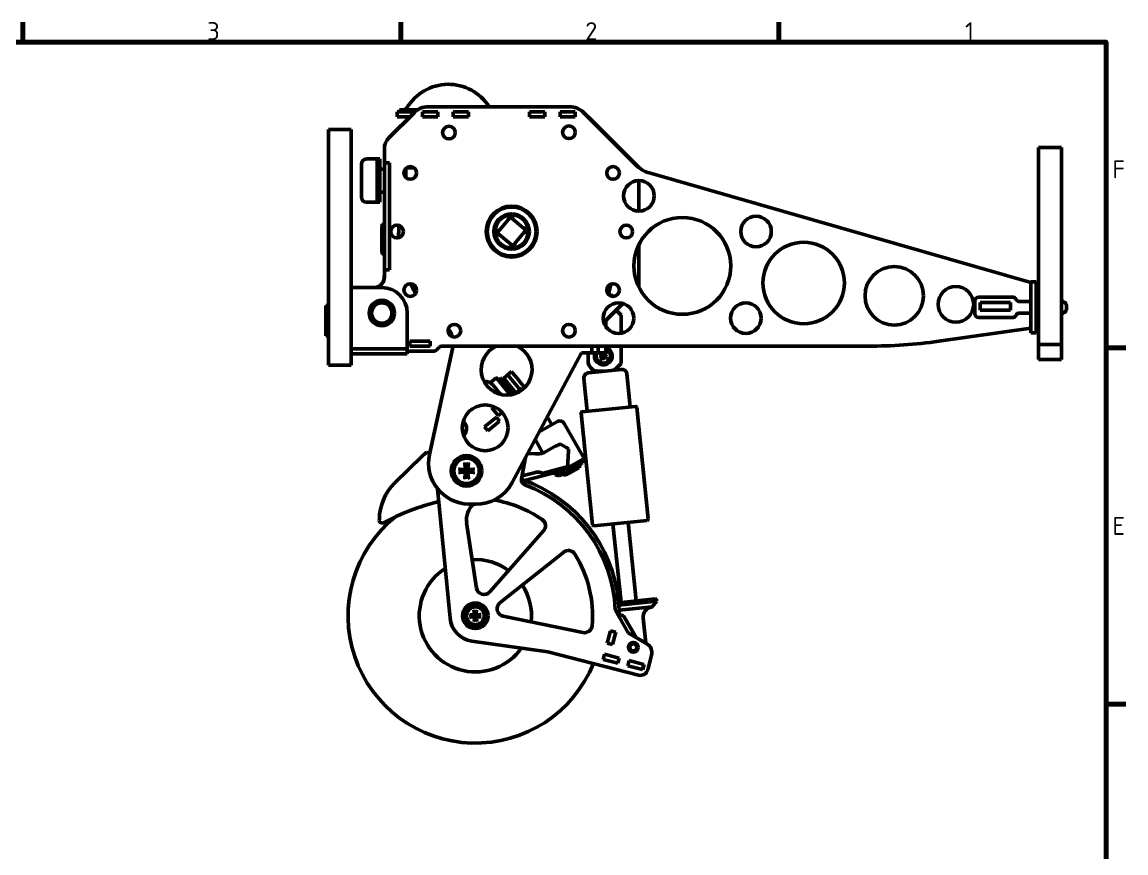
# Model space of a CAD drawing. Header units: millimetres. Extents: x 0 to 1188, y 0 to 840.
# Drawn here: x 742.2 to 1175.8, y 501.7 to 827.8 of the extents above; entities that cross this region are included whole.
import ezdxf

# ---------------------------------------------------------------- set-up
doc = ezdxf.new("R2010")
doc.units = ezdxf.units.MM
doc.header["$LTSCALE"] = 2
doc.layers.add('Rahmen (ISO)', color=7, linetype='Continuous', lineweight=70)
doc.layers.add('Sichtbar (ISO)', color=7, linetype='Continuous', lineweight=50)
doc.styles.add('Notiztext (DIN)', font='isocpeur.ttf')

# ---------------------------------------------------------------- blocks, each defined once
blk = doc.blocks.new('Ränder Vorgaberahmen')
at = {"layer": 'Rahmen (ISO)'}
for p, q in [((371.25, 410), (371.25, 413.9)), ((445.5, 410), (445.5, 413.9)), ((519.75, 410), (519.75, 413.9)), ((584, 350), (587.9, 350)), ((584, 280), (587.9, 280))]:
    blk.add_line(p, q, dxfattribs=at)
at = {"layer": 'Rahmen (ISO)', "flags": 128}
blk.add_lwpolyline([(10, 10), (10, 410), (584, 410), (584, 10), (10, 10)], dxfattribs=at)
at = {"layer": 'Rahmen (ISO)', "char_height": 3.5, "attachment_point": 7, "style": 'Notiztext (DIN)'}
for s, insert in [('3', (407.45, 410.4)), ('2', (481.7, 410.4)), ('1', (556.3, 410.4)), ('F', (585.23, 383.25)), ('E', (585.23, 313.25))]:
    blk.add_mtext(s, dxfattribs=dict(at, insert=insert))

msp = doc.modelspace()

# ---------------------------------------------------------------- linework, layer by layer
at = {"layer": 'Sichtbar (ISO)'}
for p, q in [((957.19, 794.6), (901.82, 794.6)), ((886.26, 782.36), (896.16, 792.26)), ((889.51, 792.6), (895.51, 792.6)), ((889.51, 792.6), (889.51, 790.6)), ((894.51, 790.6), (889.51, 790.6)), ((890.52, 793.4), (895.52, 793.4)), ((890.52, 792.6), (890.52, 793.4)), ((895.51, 792.6), (896.53, 792.6)), ((895.52, 792.6), (895.52, 793.4)), ((895.52, 793.4), (897.61, 793.4)), ((899.51, 792.6), (905.51, 792.6)), ((899.51, 792.6), (899.51, 790.6)), ((899.51, 790.6), (905.51, 790.6)), ((905.51, 792.6), (905.51, 790.6)), ((911.51, 792.6), (917.51, 792.6)), ((911.51, 792.6), (911.51, 790.6)), ((911.51, 790.6), (917.51, 790.6)), ((917.51, 792.6), (917.51, 790.6)), ((947.51, 792.6), (941.51, 792.6)), ((941.51, 792.6), (941.51, 790.6)), ((941.51, 790.6), (947.51, 790.6)), ((947.51, 792.6), (947.51, 790.6)), ((959.51, 792.6), (953.51, 792.6)), ((953.51, 792.6), (953.51, 790.6)), ((953.51, 790.6), (959.51, 790.6)), ((959.51, 792.6), (959.51, 790.6)), ((983.86, 771.25), (962.85, 792.26)), ((964.51, 790.6), (964.55, 790.6)), ((964.55, 790.6), (984.41, 770.74)), ((871.51, 785.6), (862.51, 785.6)), ((862.51, 709.66), (862.51, 785.6)), ((871.51, 709.66), (871.51, 785.6)), ((884.57, 779), (884.51, 779)), ((884.51, 778.12), (884.51, 779)), ((884.51, 772.6), (884.51, 778.12)), ((1141.51, 778.65), (1150.51, 778.65)), ((1141.51, 701.21), (1141.51, 778.65)), ((1150.51, 778.65), (1150.51, 701.21)), ((875.51, 759.1), (875.51, 772.1)), ((882.71, 774.1), (877.51, 774.1)), ((881.71, 757.6), (881.71, 773.6)), ((882.71, 773.6), (881.71, 773.6)), ((882.71, 773.6), (882.71, 774.1)), ((882.71, 757.6), (882.71, 773.6)), ((884.51, 772.6), (886.51, 772.6)), ((884.51, 770.6), (884.51, 772.6)), ((886.51, 772.6), (884.51, 772.6)), ((886.51, 772.6), (886.51, 770.6)), ((882.71, 770.1), (884.51, 770.1)), ((884.51, 770.6), (884.51, 732.6)), ((886.51, 732.6), (886.51, 770.6)), ((892.17, 768.6), (892.41, 768.6)), ((892.41, 767.54), (892.41, 769.67)), ((892.91, 770.38), (892.91, 766.83)), ((896.17, 770.6), (893.17, 770.6)), ((1138.51, 725.6), (988.17, 768.71)), ((984.51, 765.6), (984.51, 753.6)), ((882.71, 761.1), (884.51, 761.1)), ((882.71, 757.1), (877.51, 757.1)), ((882.71, 757.6), (881.71, 757.6)), ((882.71, 757.1), (882.71, 757.6)), ((928.87, 745.11), (934.01, 751.24)), ((934.01, 751.24), (940.14, 746.1)), ((883.51, 747.6), (883.51, 737.6)), ((940.14, 746.1), (935, 739.97)), ((935, 739.97), (928.87, 745.11)), ((984.51, 740.49), (984.51, 723.72)), ((884.51, 730.6), (884.51, 732.6)), ((884.51, 727.62), (884.51, 730.6)), ((886.51, 730.6), (884.51, 730.6)), ((884.51, 730.6), (886.51, 730.6)), ((886.51, 732.6), (886.51, 730.6)), ((972.53, 720.89), (973.47, 724.94)), ((1138.51, 722.85), (1138.51, 725.85)), ((1140.51, 725.85), (1138.51, 725.85)), ((1140.51, 725.85), (1140.51, 722.85)), ((883.51, 723.6), (871.51, 723.6)), ((880.97, 723.6), (881.54, 723.76)), ((972.63, 720.78), (973.56, 720.78)), ((973.56, 720.78), (974.23, 720.11)), ((1131.28, 719.85), (1118.01, 719.85)), ((1138.51, 708.85), (1138.51, 722.85)), ((1140.51, 708.85), (1140.51, 722.85)), ((861.51, 714.6), (861.51, 716.6)), ((862.51, 716.6), (861.51, 716.6)), ((978.19, 717.36), (970.75, 709.92)), ((1116.51, 718.35), (1116.51, 713.35)), ((1118.51, 714.7), (1118.51, 717.7)), ((1118.51, 717.7), (1130.51, 717.7)), ((1130.51, 717.7), (1130.51, 714.7)), ((1134.01, 718.1), (1138.51, 718.1)), ((1140.51, 718.1), (1141.51, 718.1)), ((1150.51, 718.38), (1151.19, 718.13)), ((1152.51, 716.25), (1152.51, 715.46)), ((861.51, 706.6), (861.51, 714.6)), ((893.51, 699.6), (893.51, 713.6)), ((975.58, 714.75), (977.55, 712.77)), ((977.54, 705.69), (977.55, 712.77)), ((1118.01, 711.85), (1131.28, 711.85)), ((1130.51, 714.7), (1118.51, 714.7)), ((1138.51, 713.6), (1134.01, 713.6)), ((1141.51, 713.6), (1140.51, 713.6)), ((1151.19, 713.58), (1150.51, 713.33)), ((862.51, 693.19), (862.51, 709.66)), ((871.51, 709.66), (871.51, 699.08)), ((971.54, 709.78), (970.79, 709.78)), ((970.79, 709.78), (971.54, 709.78)), ((971.54, 709.78), (971.54, 710.71)), ((971.54, 708.24), (971.54, 709.78)), ((1138.51, 707.63), (1102.36, 702.55)), ((1138.51, 705.85), (1138.51, 708.85)), ((1140.51, 708.85), (1140.51, 705.85)), ((861.51, 704.6), (861.51, 706.6)), ((861.51, 704.6), (862.51, 704.6)), ((894.51, 700.6), (894.51, 702.6)), ((894.51, 702.6), (902.51, 702.6)), ((902.51, 702.6), (894.51, 702.6)), ((894.51, 702.6), (894.51, 700.6)), ((902.51, 702.6), (902.51, 700.6)), ((902.51, 700.6), (902.51, 702.6)), ((1138.51, 705.85), (1140.51, 705.85)), ((893.51, 699.6), (871.51, 699.6)), ((871.51, 699.08), (871.51, 697.6)), ((893.51, 697.6), (893.51, 699.6)), ((893.51, 698.6), (903.68, 698.6)), ((902.51, 700.6), (894.51, 700.6)), ((902.51, 700.6), (894.51, 700.6)), ((911.31, 699.51), (902.26, 658.04)), ((905.92, 700.02), (905.09, 699.19)), ((1074.52, 700.6), (907.33, 700.6)), ((966.03, 698.03), (966.03, 700.6)), ((968.53, 700.6), (968.53, 698.03)), ((971.53, 698.02), (971.53, 700.6)), ((977.52, 693.77), (977.53, 700.6)), ((1150.51, 701.21), (1141.51, 701.21)), ((1141.51, 698.65), (1141.51, 701.21)), ((1141.51, 695.36), (1141.51, 698.65)), ((1150.51, 701.21), (1150.51, 698.65)), ((1150.51, 695.36), (1150.51, 698.65)), ((871.51, 697.6), (871.51, 693.19)), ((871.51, 697.6), (893.51, 697.6)), ((934.7, 647.04), (961.9, 698.04)), ((961.9, 698.04), (966.03, 698.03)), ((964.52, 694.79), (964.53, 698.03)), ((966.03, 698.03), (968.53, 698.03)), ((968.53, 698.03), (971.53, 698.02)), ((969.62, 696.88), (969.11, 697.26)), ((969.3, 695.93), (969.68, 696.43)), ((969.31, 697.37), (969.81, 697)), ((969.9, 696.38), (969.53, 695.88)), ((970.12, 697.41), (969.62, 697.78)), ((969.68, 696.43), (969.62, 696.88)), ((969.67, 698), (970.17, 697.63)), ((969.81, 696.99), (969.81, 697)), ((969.81, 696.99), (969.9, 696.38)), ((970.23, 697.43), (969.82, 696.88)), ((969.88, 696.49), (970.42, 696.08)), ((969.9, 696.38), (969.9, 696.38)), ((969.94, 695.57), (970.31, 696.07)), ((970.43, 695.88), (970.05, 695.37)), ((970.73, 697.5), (970.12, 697.41)), ((970.12, 697.41), (970.12, 697.41)), ((970.17, 697.63), (970.62, 697.69)), ((970.31, 696.07), (970.93, 696.16)), ((970.31, 696.07), (970.31, 696.07)), ((970.87, 695.94), (970.43, 695.88)), ((970.62, 697.69), (970.87, 698.02)), ((971.17, 697.08), (970.62, 697.48)), ((970.73, 697.5), (970.74, 697.5)), ((971.11, 697.99), (970.74, 697.5)), ((970.82, 696.14), (971.22, 696.68)), ((971.38, 695.56), (970.87, 695.94)), ((970.93, 696.16), (971.42, 695.79)), ((970.93, 696.16), (970.93, 696.16)), ((971.15, 697.19), (971.52, 697.68)), ((971.24, 696.57), (971.15, 697.19)), ((971.15, 697.19), (971.15, 697.19)), ((971.73, 696.2), (971.24, 696.57)), ((971.24, 696.57), (971.24, 696.57)), ((971.74, 697.64), (971.36, 697.13)), ((971.36, 697.13), (971.43, 696.69)), ((971.43, 696.69), (971.94, 696.31)), ((977.52, 693.77), (975.69, 691.95)), ((1141.51, 695.36), (1150.51, 695.36)), ((871.51, 693.19), (862.51, 693.19)), ((931.41, 688.05), (934.5, 690.59)), ((934.76, 690.28), (934.5, 690.59)), ((934.76, 690.28), (936.63, 688.01)), ((964.67, 690.15), (977.6, 691.48)), ((966.41, 690.33), (966.3, 691.46)), ((968.52, 690.79), (970.83, 690.78)), ((975.86, 691.3), (975.79, 692.05)), ((979.8, 689.7), (981.13, 676.77)), ((928.44, 688.19), (926.06, 686.23)), ((929.78, 682.17), (927.24, 685.26)), ((928.44, 688.19), (928.58, 688.18)), ((929.05, 687.46), (928.44, 688.19)), ((928.58, 688.18), (929.13, 687.52)), ((929.05, 687.46), (933.96, 681.49)), ((934.08, 681.51), (929.13, 687.52)), ((929.55, 687.16), (929.41, 687.18)), ((929.55, 687.16), (930.56, 687.99)), ((929.55, 687.16), (934.19, 681.53)), ((935.6, 681.87), (930.56, 687.99)), ((930.7, 687.98), (930.56, 687.99)), ((930.7, 687.98), (935.7, 681.9)), ((931.41, 688.05), (936.18, 682.26)), ((931.9, 686.51), (932.37, 686.89)), ((935.08, 686.74), (933.21, 689.01)), ((936.51, 685.01), (935.08, 686.74)), ((936.63, 688.01), (938.05, 686.28)), ((938.05, 686.28), (938.57, 685.66)), ((938.57, 685.66), (939.56, 684.45)), ((962.89, 687.96), (964.22, 675.02)), ((935.08, 682.65), (935.55, 683.03)), ((938.5, 684.17), (935.78, 681.93)), ((937.02, 684.38), (936.51, 685.01)), ((937.73, 683.53), (937.02, 684.38)), ((938.9, 683.68), (938.5, 684.17)), ((938.82, 683.78), (939.59, 684.42)), ((939.56, 684.45), (939.59, 684.42)), ((939.59, 684.42), (939.59, 684.42)), ((927.35, 676.93), (926.74, 676.42)), ((926.74, 676.42), (929.28, 673.34)), ((962.23, 674.82), (983.12, 676.97)), ((983.67, 676.52), (988.18, 632.76)), ((928.51, 672.7), (923.88, 668.89)), ((929.78, 671.16), (928.51, 672.7)), ((930.79, 674.58), (929.28, 673.34)), ((950.29, 669.76), (948.5, 672.92)), ((961.78, 674.27), (966.29, 630.5)), ((915.51, 671.17), (915.88, 670.72)), ((925.15, 667.34), (923.88, 668.89)), ((925.15, 667.34), (929.78, 671.16)), ((945.32, 666.96), (952.46, 670.99)), ((946.8, 667.79), (946.27, 668.74)), ((955.19, 670.24), (962.96, 656.48)), ((943.87, 663.84), (946.8, 658.65)), ((916.93, 663.16), (916.91, 663.15)), ((917.72, 662.2), (916.93, 663.16)), ((951.22, 661.1), (947.32, 658.9)), ((953.64, 662.14), (955.76, 660.88)), ((956.8, 660.27), (955.76, 660.88)), ((956.76, 656.5), (956.8, 660.27)), ((899.48, 657.51), (888.53, 646.76)), ((899.48, 657.51), (900.48, 658.5)), ((902.42, 658.77), (901.19, 658.79)), ((916.12, 654.78), (916.27, 652.56)), ((917.51, 654.78), (917.36, 652.56)), ((938.39, 648.46), (939.95, 656.9)), ((943.89, 658.39), (940.77, 658.42)), ((943.89, 658.39), (944.74, 658.38)), ((945.31, 658.38), (944.74, 658.38)), ((962.51, 654.84), (953.28, 649.63)), ((955.5, 652.26), (962.96, 656.48)), ((962.51, 654.84), (962.96, 656.48)), ((913.67, 652.34), (915.9, 652.19)), ((913.67, 650.95), (915.9, 651.1)), ((916.12, 648.5), (916.27, 650.72)), ((917.51, 648.5), (917.36, 650.72)), ((919.96, 652.34), (917.73, 652.19)), ((919.96, 650.95), (917.73, 651.1)), ((943.82, 651.05), (938.62, 649.71)), ((945.51, 651.1), (946.87, 650.79)), ((946.64, 649.71), (955.51, 652)), ((946.87, 650.79), (946.64, 649.71)), ((956.59, 653.3), (946.87, 650.79)), ((951.19, 650.88), (951.64, 650.08)), ((951.64, 650.08), (954.63, 651.77)), ((961, 652.84), (955.77, 649.89)), ((961, 652.84), (961.37, 654.2)), ((939.19, 647.98), (939.17, 647.89)), ((939.51, 647.87), (946.64, 649.71)), ((953.28, 649.63), (951.64, 650.08)), ((955.77, 649.89), (954.41, 650.27)), ((910.31, 593.79), (905.44, 644.57)), ((917.6, 638.63), (920.29, 638.58)), ((882.54, 632.67), (882.53, 632.18)), ((920.67, 605.65), (916.84, 631.3)), ((987.73, 632.21), (966.84, 630.06)), ((974.3, 630.82), (977.48, 599.99)), ((980.27, 631.44), (983.45, 600.6)), ((947.08, 628.05), (925.88, 604.1)), ((929.91, 599.85), (954.95, 619.75)), ((975.25, 602.31), (974.61, 603.22)), ((975.25, 602.31), (976.46, 600.58)), ((976.53, 599.89), (990.91, 601.37)), ((976.61, 598.89), (991.51, 600.43)), ((989.72, 598.23), (991.51, 600.43)), ((991.45, 600.92), (991.51, 600.43)), ((918.08, 595.2), (919.62, 595.11)), ((918.11, 594.19), (919.64, 594.35)), ((919.71, 596.91), (919.87, 595.37)), ((919.82, 592.56), (919.9, 594.1)), ((920.72, 596.93), (920.63, 595.39)), ((920.83, 592.59), (920.66, 594.12)), ((922.43, 595.31), (920.89, 595.14)), ((922.45, 594.3), (920.91, 594.38)), ((962.51, 588.17), (931.17, 594.56)), ((975.22, 597.11), (980.32, 588.06)), ((988.42, 598.1), (976.73, 596.89)), ((978.39, 594.77), (976.77, 595.19)), ((983.38, 586.28), (978.39, 594.77)), ((987.16, 584.03), (986.15, 593.84)), ((973.34, 588.84), (972.08, 584)), ((973.34, 588.84), (975.37, 588.32)), ((974.12, 583.48), (975.37, 588.32)), ((987.62, 583.76), (980.32, 588.06)), ((983.38, 586.28), (985.88, 584.87)), ((948.7, 580.66), (918.88, 584.84)), ((972.08, 584), (974.12, 583.48)), ((948.7, 580.66), (984.32, 571.43)), ((970.95, 579.65), (970.43, 577.62)), ((970.43, 577.62), (976.24, 576.11)), ((970.95, 579.65), (976.76, 578.14)), ((976.76, 578.14), (976.24, 576.11)), ((980.64, 577.14), (980.11, 575.11)), ((980.64, 577.14), (986.44, 575.63)), ((987.98, 573.58), (989.46, 579.31)), ((980.11, 575.11), (985.92, 573.6)), ((986.44, 575.63), (985.92, 573.6)), ((986.01, 573.58), (985.92, 573.6)), ((986.54, 575.61), (986.01, 573.58)), ((986.44, 575.63), (986.54, 575.61))]:
    msp.add_line(p, q, dxfattribs=at)
for centre, radius in [((909.88, 784.45), 2.5), ((957.01, 784.57), 2.5), ((894.67, 768.6), 2.5), ((974.34, 768.6), 2.5), ((984.51, 759.6), 6), ((934.51, 745.6), 10), ((934.51, 745.6), 9.6), ((934.51, 745.6), 6.95), ((934.51, 745.6), 6.55), ((934.51, 745.6), 6.5), ((1001.56, 732.1), 19), ((1030.51, 745.6), 6), ((889.51, 745.6), 2.5), ((979.51, 745.6), 2.5), ((1049.23, 725.4), 16), ((1084.81, 720.4), 11.5), ((894.67, 722.6), 2.5), ((974.34, 722.6), 2.5), ((1109, 717), 7), ((883.51, 713.6), 5), ((883.51, 713.6), 4), ((976.51, 711.6), 6), ((1026.51, 711.6), 6), ((912.01, 706.63), 2.5), ((957.01, 706.63), 2.5), ((924.12, 668.53), 9), ((916.81, 651.64), 6), ((916.81, 651.64), 5.3), ((916.81, 651.64), 5), ((920.27, 594.75), 5), ((920.27, 594.75), 4.5), ((920.27, 594.75), 4.3), ((920.27, 594.75), 3.5), ((982.31, 582.39), 1.9), ((982.31, 582.39), 1.4)]:
    msp.add_circle(centre, radius, dxfattribs=at)
for centre, radius, start, end in [((909.66, 784.4), 19, 32.4689, 149.1898), ((892.05, 794.9), 1.5, 270, 329.1898), ((901.82, 786.6), 8, 90, 135), ((957.19, 786.6), 8, 45, 90), ((890.51, 778.12), 6, 135, 180), ((877.51, 772.1), 2, 90, 180), ((933.48, 744.38), 43.35, 147.1226, 148.9299), ((990.93, 778.32), 10, 225, 254), ((877.51, 759.1), 2, 180, 270), ((934.1, 750.24), 1, 5, 185), ((884.51, 747.6), 1, 90, 180), ((933.48, 744.38), 43.35, 175.2316, 181.5751), ((929.87, 745.2), 1, 95, 275), ((939.15, 746.01), 1, 275, 95), ((884.51, 737.6), 1, 180, 270), ((934.91, 740.96), 1, 185, 5), ((878.51, 728.56), 6, 314.5388, 0), ((880.51, 727.62), 4, 285, 0), ((933.48, 744.38), 43.35, 206.3992, 212.1916), ((883.51, 713.6), 10, 0, 90), ((1118.01, 718.35), 1.5, 90, 180), ((1131.28, 718.35), 1.5, 24.6243, 90), ((1143.33, 722.1), 3, 199.4712, 232.4484), ((1134.01, 719.6), 1.5, 204.6243, 270), ((1150.51, 716.25), 2, 0, 70), ((1150.51, 715.46), 2, 290, 0), ((1118.01, 713.35), 1.5, 180, 270), ((1131.28, 713.35), 1.5, 270, 335.3757), ((1134.01, 712.1), 1.5, 90, 155.3757), ((1143.33, 709.6), 3, 127.5516, 160.5288), ((901.54, 701.64), 10, 15.2328, 35.7724), ((1074.52, 900.6), 200, 270, 278), ((903.68, 700.6), 2, 270, 315), ((907.33, 698.6), 2, 90, 135), ((901.54, 701.64), 10, 347.6796, 354.0435), ((932.53, 691.39), 10, 112.8215, 67.1785), ((970.52, 696.78), 3.5, 159.1727, 73.3208), ((970.52, 696.78), 3.38, 158.3666, 72.6871), ((970.52, 696.78), 3, 155.508, 70.4511), ((970.52, 696.78), 2.86, 154.2284, 69.4566), ((968.52, 694.79), 4, 179.9224, 269.9224), ((964.88, 688.16), 2, 95.8802, 185.8802), ((972.86, 694.78), 4, 295.5074, 314.9224), ((977.81, 689.49), 2, 5.8802, 95.8802), ((924.15, 682.71), 4, 39.4721, 96.4165), ((932.87, 684.71), 4, 219.4721, 230.2302), ((983.17, 676.47), 0.5, 5.8802, 95.8802), ((962.28, 674.32), 0.5, 95.8802, 185.8802), ((912.8, 668.18), 4, 316.0924, 39.4721), ((953.45, 669.25), 2, 29.4721, 119.4721), ((945.61, 664.82), 2, 202.8387, 209.4721), ((901.19, 657.79), 1, 89.4721, 134.4721), ((917.89, 654.62), 16, 167.6796, 268.9744), ((945.35, 662.38), 4, 269.4721, 299.4721), ((916.81, 651.64), 2.48, 167.2526, 192.7474), ((915.92, 652.54), 0.349, 266.1162, 3.8838), ((915.92, 650.75), 0.349, 356.1162, 93.8838), ((916.81, 651.64), 2.48, 77.2526, 102.7474), ((917.71, 652.54), 0.349, 176.1162, 273.8838), ((917.71, 650.75), 0.349, 86.1162, 183.8838), ((916.81, 651.64), 2.48, 347.2526, 12.7474), ((902.54, 632.49), 20, 134.4721, 179.4721), ((916.81, 651.64), 2.48, 257.2526, 282.7474), ((920.58, 654.57), 16, 268.9744, 331.9224), ((940.35, 648.09), 2, 169.4721, 249.3679), ((920.27, 594.75), 56.5, 70.4284, 71.3232), ((920.27, 594.75), 56.5, 5.9283, 70.4284), ((940.6, 647.46), 1.5, 201.2836, 248.9039), ((920.27, 594.75), 55, 2.4652, 69.3679), ((930.68, 541.33), 101.35, 104.1449, 117.4297), ((924.76, 632.48), 8, 130.2071, 188.4721), ((920.27, 594.75), 46, 55.1495, 80.9031), ((920.27, 594.75), 50, 128.9366, 338.0008), ((883.53, 632.17), 1, 179.4721, 297.4297), ((944.84, 630.03), 3, 318.4721, 55.1495), ((966.79, 630.55), 0.5, 185.8802, 275.8802), ((987.68, 632.7), 0.5, 275.8802, 5.8802), ((956.81, 617.4), 3, 31.7947, 128.4721), ((920.27, 594.75), 22.05, 53.6772, 93.267), ((920.27, 594.75), 46, 355.1495, 31.7947), ((920.27, 594.75), 22.05, 122.4582, 325.0435), ((923.63, 606.09), 3, 188.4721, 318.4721), ((920.27, 594.75), 22.05, 353.6772, 33.267), ((931.77, 597.5), 3, 128.4721, 258.4721), ((920.27, 594.75), 56.5, 359.6107, 5.9283), ((990.96, 600.87), 0.5, 5.8802, 95.8802), ((920.27, 594.75), 1.6, 168.2729, 194.6327), ((919.64, 595.34), 0.236, 266.7848, 6.1208), ((919.67, 594.12), 0.236, 356.7848, 96.1208), ((920.27, 594.75), 1.6, 78.2729, 104.6327), ((920.87, 595.38), 0.236, 176.7848, 276.1208), ((920.9, 594.15), 0.236, 86.7848, 186.1208), ((920.27, 594.75), 1.6, 348.2729, 14.6327), ((990.13, 594.25), 4, 97.7134, 185.8802), ((920.27, 594.75), 10, 185.4829, 262.0188), ((920.27, 594.75), 1.6, 258.2729, 284.6327), ((963.11, 591.11), 3, 258.4721, 355.1495), ((983.9, 581.39), 4, 48.6812, 60.4721), ((985.59, 580.31), 4, 345.4721, 59.4721), ((985.07, 574.34), 3, 255.4721, 345.4721)]:
    msp.add_arc(centre, radius, start, end, dxfattribs=at)
for centre, major_axis, ratio, start_param, end_param in [((971.29, 696.21), (-2.86, -3.83), 0.499722, 4.615072, 4.809706), ((971.1, 697.55), (3.83, -2.86), 0.499722, 4.615072, 4.809706), ((969.95, 696.01), (-3.83, 2.86), 0.499722, 4.615072, 4.746411), ((969.75, 697.36), (2.86, 3.83), 0.499722, 4.615072, 4.809706), ((970.26, 630.36), (-12.58, 27.42), 0.199103, 0.228791, 0.494569), ((943.79, 646.91), (2.86, 3.66), 0.767327, 0.349066, 0.785398), ((959.54, 649.32), (-4.9, -4.37), 0.754921, 4.643707, 4.87353), ((958.49, 652.08), (-0.53, 3.85), 0.763371, 1.419089, 1.4872)]:
    msp.add_ellipse(centre, major_axis=major_axis, ratio=ratio, start_param=start_param, end_param=end_param, dxfattribs=at)
for points, weights in [([(969.11, 697.26), (969.21, 697.32), (969.31, 697.37)], [1, 1.00021127773, 1]), ([(969.53, 695.88), (969.42, 695.91), (969.3, 695.93)], [1, 1.00021127769, 1]), ([(969.62, 697.78), (969.65, 697.89), (969.67, 698)], [1, 1.0002112777, 1]), ([(970.05, 695.37), (969.99, 695.47), (969.94, 695.57)], [1, 1.0002112777, 1]), ([(971.09, 698.02), (971.1, 698.01), (971.11, 697.99)], [1.00005338134, 1.0000313393, 1]), ([(971.42, 695.79), (971.4, 695.68), (971.38, 695.56)], [1, 1.00021127773, 1]), ([(971.52, 697.68), (971.63, 697.66), (971.74, 697.64)], [1, 1.00021127769, 1]), ([(971.94, 696.31), (971.83, 696.25), (971.73, 696.2)], [1, 1.0002112777, 1]), ([(914.39, 652.19), (914.18, 652.24), (913.92, 652.31)], [1, 1.0046495002, 1.00113080679]), ([(913.92, 650.97), (914.18, 651.04), (914.39, 651.09)], [1.00113080683, 1.00464950033, 1]), ([(915.89, 652.02), (915.46, 652.07), (914.39, 652.19)], [2.17557207205, 1.6371056015, 1]), ([(914.39, 651.09), (915.46, 651.22), (915.89, 651.26)], [1, 1.6371056015, 2.17557207205]), ([(916.15, 654.54), (916.21, 654.28), (916.27, 654.06)], [1.00113080241, 1.00464948173, 1]), ([(916.27, 654.06), (916.39, 653), (916.44, 652.57)], [1, 1.6371056015, 2.17557207205]), ([(916.44, 650.71), (916.39, 650.29), (916.27, 649.22)], [2.17557207205, 1.6371056015, 1]), ([(917.19, 652.57), (917.24, 653), (917.36, 654.06)], [2.17557207205, 1.6371056015, 1]), ([(917.36, 649.22), (917.24, 650.29), (917.19, 650.71)], [1, 1.6371056015, 2.17557207205]), ([(917.36, 654.06), (917.42, 654.28), (917.48, 654.54)], [1, 1.00464947263, 1.00113080025]), ([(919.24, 652.19), (918.17, 652.07), (917.74, 652.02)], [1, 1.6371056015, 2.17557207205]), ([(917.74, 651.26), (918.17, 651.22), (919.24, 651.09)], [2.17557207205, 1.6371056015, 1]), ([(919.71, 652.31), (919.45, 652.24), (919.24, 652.19)], [1.00113080683, 1.00464950033, 1]), ([(919.24, 651.09), (919.45, 651.04), (919.71, 650.97)], [1, 1.00464950016, 1.00113080679]), ([(916.27, 649.22), (916.21, 649), (916.15, 648.74)], [1, 1.00464950834, 1.00113080872]), ([(917.48, 648.74), (917.42, 649), (917.36, 649.22)], [1.00113080227, 1.00464948112, 1]), ([(918.7, 595.07), (918.51, 595.12), (918.26, 595.18)], [1, 1.00878531233, 1.00164782591]), ([(918.28, 594.21), (918.53, 594.29), (918.72, 594.34)], [1.00164782591, 1.00878531233, 1]), ([(919.62, 594.98), (919.34, 595.01), (918.7, 595.07)], [2.07144023298, 1.57310902299, 1]), ([(918.72, 594.34), (919.36, 594.44), (919.63, 594.48)], [1, 1.57310902299, 2.07144023298]), ([(919.74, 596.73), (919.81, 596.48), (919.86, 596.29)], [1.00164782853, 1.00878532683, 1]), ([(919.86, 596.29), (919.96, 595.66), (920, 595.38)], [1, 1.57310902299, 2.07144023298]), ([(920.04, 594.1), (920.01, 593.82), (919.94, 593.18)], [2.07144023298, 1.57310902299, 1]), ([(920.5, 595.4), (920.53, 595.67), (920.59, 596.31)], [2.07144023298, 1.57310902299, 1]), ([(920.67, 593.2), (920.57, 593.84), (920.53, 594.11)], [1, 1.57310902299, 2.07144023298]), ([(920.59, 596.31), (920.64, 596.5), (920.7, 596.76)], [1, 1.00878532942, 1.001647829]), ([(921.81, 595.15), (921.18, 595.05), (920.9, 595.01)], [1, 1.57310902299, 2.07144023298]), ([(920.92, 594.52), (921.19, 594.49), (921.83, 594.42)], [2.07144023298, 1.57310902299, 1]), ([(922.25, 595.28), (922, 595.21), (921.81, 595.15)], [1.00164782591, 1.00878531233, 1]), ([(921.83, 594.42), (922.03, 594.38), (922.28, 594.32)], [1, 1.00878530946, 1.00164782539]), ([(919.94, 593.18), (919.9, 592.99), (919.84, 592.74)], [1, 1.00878532681, 1.00164782853]), ([(920.8, 592.76), (920.73, 593.01), (920.67, 593.2)], [1.00164782853, 1.00878532681, 1])]:
    msp.add_rational_spline(points, weights, degree=2, dxfattribs=at)
for points in [[(969.62, 696.88), (969.68, 696.92), (969.74, 696.96), (969.81, 696.99)], [(969.68, 696.43), (969.75, 696.42), (969.83, 696.4), (969.9, 696.38)], [(970.17, 697.63), (970.16, 697.55), (970.14, 697.48), (970.12, 697.41)], [(970.43, 695.88), (970.39, 695.94), (970.35, 696.01), (970.31, 696.07)], [(970.62, 697.69), (970.66, 697.63), (970.7, 697.56), (970.73, 697.5)], [(970.87, 695.94), (970.89, 696.01), (970.91, 696.09), (970.93, 696.16)], [(971.36, 697.13), (971.29, 697.15), (971.22, 697.17), (971.15, 697.19)], [(971.43, 696.69), (971.37, 696.65), (971.3, 696.61), (971.24, 696.57)], [(989.72, 598.23), (989.72, 598.23), (989.68, 598.23), (989.59, 598.22)]]:
    msp.add_open_spline(points, degree=3, dxfattribs=at)
for points, knots in [([(951.22, 661.1), (951.56, 661.3), (951.94, 661.46), (952.75, 661.79), (953.19, 661.95), (953.61, 662.13), (953.63, 662.13), (953.64, 662.14)], [2.6724219, 2.6724219, 2.6724219, 2.6724219, 2.7972537, 2.7972537, 2.9321543, 2.9321543, 2.9358186, 2.9358186, 2.9358186, 2.9358186]), ([(916.15, 654.54), (916.15, 654.55), (916.14, 654.57), (916.13, 654.61), (916.13, 654.65), (916.12, 654.71), (916.12, 654.75), (916.12, 654.78)], [0.09373776, 0.09373776, 0.09373776, 0.09373776, 0.10198629, 0.10198629, 0.11216063, 0.11216063, 0.1224428, 0.1224428, 0.1224428, 0.1224428]), ([(917.51, 654.78), (917.51, 654.75), (917.51, 654.71), (917.5, 654.65), (917.5, 654.61), (917.49, 654.57), (917.48, 654.55), (917.48, 654.54)], [0.04102574, 0.04102574, 0.04102574, 0.04102574, 0.05130791, 0.05130791, 0.06148224, 0.06148224, 0.06973077, 0.06973077, 0.06973077, 0.06973077]), ([(913.67, 652.34), (913.71, 652.34), (913.75, 652.33), (913.81, 652.33), (913.84, 652.32), (913.89, 652.32), (913.9, 652.31), (913.92, 652.31)], [0.04102574, 0.04102574, 0.04102574, 0.04102574, 0.05130791, 0.05130791, 0.06148224, 0.06148224, 0.06973077, 0.06973077, 0.06973077, 0.06973077]), ([(913.92, 650.97), (913.9, 650.97), (913.89, 650.97), (913.84, 650.96), (913.81, 650.96), (913.75, 650.95), (913.71, 650.95), (913.67, 650.95)], [0.09373776, 0.09373776, 0.09373776, 0.09373776, 0.10198629, 0.10198629, 0.11216063, 0.11216063, 0.1224428, 0.1224428, 0.1224428, 0.1224428]), ([(916.44, 652.57), (916.44, 652.56), (916.44, 652.56), (916.44, 652.5), (916.44, 652.45), (916.42, 652.36), (916.4, 652.32), (916.36, 652.23), (916.33, 652.19), (916.26, 652.13), (916.22, 652.1), (916.14, 652.05), (916.1, 652.04), (916.01, 652.02), (915.96, 652.01), (915.9, 652.02), (915.89, 652.02), (915.89, 652.02)], [0.22143214, 0.22143214, 0.22143214, 0.22143214, 0.22334903, 0.22334903, 0.23936371, 0.23936371, 0.2529982, 0.2529982, 0.2666327, 0.2666327, 0.28026719, 0.28026719, 0.29390169, 0.29390169, 0.30991637, 0.30991637, 0.31183325, 0.31183325, 0.31183325, 0.31183325]), ([(915.89, 651.26), (915.89, 651.27), (915.9, 651.27), (915.96, 651.27), (916.01, 651.27), (916.1, 651.25), (916.14, 651.23), (916.22, 651.18), (916.26, 651.15), (916.33, 651.09), (916.36, 651.05), (916.4, 650.97), (916.42, 650.92), (916.44, 650.83), (916.44, 650.78), (916.44, 650.72), (916.44, 650.72), (916.44, 650.71)], [0.22143214, 0.22143214, 0.22143214, 0.22143214, 0.22334903, 0.22334903, 0.23936371, 0.23936371, 0.2529982, 0.2529982, 0.2666327, 0.2666327, 0.28026719, 0.28026719, 0.29390169, 0.29390169, 0.30991637, 0.30991637, 0.31183325, 0.31183325, 0.31183325, 0.31183325]), ([(917.74, 652.02), (917.74, 652.02), (917.73, 652.02), (917.67, 652.01), (917.62, 652.02), (917.53, 652.04), (917.49, 652.05), (917.41, 652.1), (917.37, 652.13), (917.3, 652.19), (917.27, 652.23), (917.23, 652.32), (917.21, 652.36), (917.19, 652.45), (917.19, 652.5), (917.19, 652.56), (917.19, 652.56), (917.19, 652.57)], [0.22143214, 0.22143214, 0.22143214, 0.22143214, 0.22334903, 0.22334903, 0.23936371, 0.23936371, 0.2529982, 0.2529982, 0.2666327, 0.2666327, 0.28026719, 0.28026719, 0.29390169, 0.29390169, 0.30991637, 0.30991637, 0.31183325, 0.31183325, 0.31183325, 0.31183325]), ([(917.19, 650.71), (917.19, 650.72), (917.19, 650.72), (917.19, 650.78), (917.19, 650.83), (917.21, 650.92), (917.23, 650.97), (917.27, 651.05), (917.3, 651.09), (917.37, 651.15), (917.41, 651.18), (917.49, 651.23), (917.53, 651.25), (917.62, 651.27), (917.67, 651.27), (917.73, 651.27), (917.74, 651.27), (917.74, 651.26)], [0.22143214, 0.22143214, 0.22143214, 0.22143214, 0.22334903, 0.22334903, 0.23936371, 0.23936371, 0.2529982, 0.2529982, 0.2666327, 0.2666327, 0.28026719, 0.28026719, 0.29390169, 0.29390169, 0.30991637, 0.30991637, 0.31183325, 0.31183325, 0.31183325, 0.31183325]), ([(919.71, 652.31), (919.73, 652.31), (919.74, 652.32), (919.79, 652.32), (919.82, 652.33), (919.88, 652.33), (919.92, 652.34), (919.96, 652.34)], [0.09373776, 0.09373776, 0.09373776, 0.09373776, 0.10198629, 0.10198629, 0.11216063, 0.11216063, 0.1224428, 0.1224428, 0.1224428, 0.1224428]), ([(919.96, 650.95), (919.92, 650.95), (919.88, 650.95), (919.82, 650.96), (919.79, 650.96), (919.74, 650.97), (919.73, 650.97), (919.71, 650.97)], [0.04102574, 0.04102574, 0.04102574, 0.04102574, 0.05130791, 0.05130791, 0.06148224, 0.06148224, 0.06973077, 0.06973077, 0.06973077, 0.06973077]), ([(916.12, 648.5), (916.12, 648.53), (916.12, 648.57), (916.13, 648.64), (916.13, 648.67), (916.14, 648.71), (916.15, 648.73), (916.15, 648.74)], [0.04102574, 0.04102574, 0.04102574, 0.04102574, 0.05130791, 0.05130791, 0.06148224, 0.06148224, 0.06973077, 0.06973077, 0.06973077, 0.06973077]), ([(917.48, 648.74), (917.48, 648.73), (917.49, 648.71), (917.5, 648.67), (917.5, 648.64), (917.51, 648.57), (917.51, 648.53), (917.51, 648.5)], [0.09373776, 0.09373776, 0.09373776, 0.09373776, 0.10198629, 0.10198629, 0.11216063, 0.11216063, 0.1224428, 0.1224428, 0.1224428, 0.1224428]), ([(939.21, 646.92), (939.2, 646.92), (939.2, 646.93), (939.15, 647.05), (939.13, 647.17), (939.1, 647.41), (939.1, 647.51), (939.12, 647.71), (939.14, 647.79), (939.16, 647.86), (939.16, 647.87), (939.17, 647.89)], [-0.1671741, -0.1671741, -0.1671741, -0.1671741, -0.1654416, -0.1654416, -0.1269561, -0.1269561, -0.0913742, -0.0913742, -0.0539897, -0.0539897, -0.0454447, -0.0454447, -0.0454447, -0.0454447]), ([(918.08, 595.2), (918.1, 595.19), (918.13, 595.19), (918.18, 595.19), (918.2, 595.19), (918.23, 595.18), (918.25, 595.18), (918.26, 595.18)], [0.02963536, 0.02963536, 0.02963536, 0.02963536, 0.0370604, 0.0370604, 0.04441069, 0.04441069, 0.05037303, 0.05037303, 0.05037303, 0.05037303]), ([(918.28, 594.21), (918.27, 594.21), (918.26, 594.21), (918.23, 594.2), (918.2, 594.2), (918.16, 594.19), (918.13, 594.19), (918.11, 594.19)], [0.06772115, 0.06772115, 0.06772115, 0.06772115, 0.0736835, 0.0736835, 0.08103378, 0.08103378, 0.08845882, 0.08845882, 0.08845882, 0.08845882]), ([(920, 595.38), (920, 595.38), (920.01, 595.37), (920.01, 595.33), (920.01, 595.29), (919.99, 595.23), (919.98, 595.19), (919.95, 595.14), (919.93, 595.11), (919.89, 595.06), (919.86, 595.04), (919.8, 595.01), (919.77, 594.99), (919.71, 594.98), (919.68, 594.97), (919.63, 594.98), (919.62, 594.98), (919.62, 594.98)], [0.1577904, 0.1577904, 0.1577904, 0.1577904, 0.16015294, 0.16015294, 0.17140691, 0.17140691, 0.18096265, 0.18096265, 0.19051839, 0.19051839, 0.20007412, 0.20007412, 0.20962986, 0.20962986, 0.22088383, 0.22088383, 0.22324637, 0.22324637, 0.22324637, 0.22324637]), ([(919.63, 594.48), (919.64, 594.48), (919.64, 594.48), (919.69, 594.49), (919.72, 594.49), (919.79, 594.47), (919.82, 594.46), (919.88, 594.43), (919.91, 594.41), (919.95, 594.37), (919.97, 594.34), (920.01, 594.28), (920.02, 594.25), (920.03, 594.19), (920.04, 594.15), (920.04, 594.11), (920.04, 594.1), (920.04, 594.1)], [0.1577904, 0.1577904, 0.1577904, 0.1577904, 0.16015294, 0.16015294, 0.17140691, 0.17140691, 0.18096265, 0.18096265, 0.19051839, 0.19051839, 0.20007412, 0.20007412, 0.20962986, 0.20962986, 0.22088383, 0.22088383, 0.22324637, 0.22324637, 0.22324637, 0.22324637]), ([(919.74, 596.73), (919.73, 596.74), (919.73, 596.75), (919.72, 596.78), (919.72, 596.81), (919.71, 596.85), (919.71, 596.88), (919.71, 596.91)], [0.06772115, 0.06772115, 0.06772115, 0.06772115, 0.0736835, 0.0736835, 0.08103378, 0.08103378, 0.08845882, 0.08845882, 0.08845882, 0.08845882]), ([(920.9, 595.01), (920.9, 595.01), (920.89, 595.01), (920.85, 595), (920.81, 595.01), (920.75, 595.02), (920.72, 595.03), (920.66, 595.06), (920.63, 595.08), (920.58, 595.12), (920.56, 595.15), (920.53, 595.21), (920.52, 595.24), (920.5, 595.3), (920.49, 595.34), (920.5, 595.38), (920.5, 595.39), (920.5, 595.4)], [0.1577904, 0.1577904, 0.1577904, 0.1577904, 0.16015294, 0.16015294, 0.17140691, 0.17140691, 0.18096265, 0.18096265, 0.19051839, 0.19051839, 0.20007412, 0.20007412, 0.20962986, 0.20962986, 0.22088383, 0.22088383, 0.22324637, 0.22324637, 0.22324637, 0.22324637]), ([(920.53, 594.11), (920.53, 594.12), (920.53, 594.12), (920.52, 594.17), (920.53, 594.2), (920.54, 594.27), (920.55, 594.3), (920.58, 594.36), (920.6, 594.38), (920.65, 594.43), (920.67, 594.45), (920.73, 594.49), (920.76, 594.5), (920.82, 594.51), (920.86, 594.52), (920.9, 594.52), (920.91, 594.52), (920.92, 594.52)], [0.1577904, 0.1577904, 0.1577904, 0.1577904, 0.16015294, 0.16015294, 0.17140691, 0.17140691, 0.18096265, 0.18096265, 0.19051839, 0.19051839, 0.20007412, 0.20007412, 0.20962986, 0.20962986, 0.22088383, 0.22088383, 0.22324637, 0.22324637, 0.22324637, 0.22324637]), ([(920.72, 596.93), (920.72, 596.91), (920.71, 596.88), (920.71, 596.83), (920.71, 596.81), (920.7, 596.78), (920.7, 596.77), (920.7, 596.76)], [0.02963536, 0.02963536, 0.02963536, 0.02963536, 0.0370604, 0.0370604, 0.04441069, 0.04441069, 0.05037303, 0.05037303, 0.05037303, 0.05037303]), ([(922.25, 595.28), (922.26, 595.28), (922.27, 595.28), (922.31, 595.29), (922.33, 595.29), (922.37, 595.3), (922.4, 595.3), (922.43, 595.31)], [0.06772115, 0.06772115, 0.06772115, 0.06772115, 0.0736835, 0.0736835, 0.08103378, 0.08103378, 0.08845882, 0.08845882, 0.08845882, 0.08845882]), ([(922.45, 594.3), (922.43, 594.3), (922.4, 594.3), (922.35, 594.3), (922.33, 594.31), (922.3, 594.31), (922.29, 594.31), (922.28, 594.32)], [0.02963536, 0.02963536, 0.02963536, 0.02963536, 0.0370604, 0.0370604, 0.04441069, 0.04441069, 0.05037303, 0.05037303, 0.05037303, 0.05037303]), ([(989.59, 598.22), (989.49, 598.21), (989.34, 598.18), (989, 598.15), (988.76, 598.14), (988.42, 598.1)], [1.7092297, 1.7092297, 1.7092297, 1.7092297, 1.912106, 1.912106, 2.1148649, 2.1148649, 2.1148649, 2.1148649]), ([(919.82, 592.56), (919.82, 592.58), (919.82, 592.61), (919.82, 592.66), (919.83, 592.68), (919.83, 592.71), (919.83, 592.73), (919.84, 592.74)], [0.02963536, 0.02963536, 0.02963536, 0.02963536, 0.0370604, 0.0370604, 0.04441069, 0.04441069, 0.05037303, 0.05037303, 0.05037303, 0.05037303]), ([(920.8, 592.76), (920.8, 592.75), (920.8, 592.74), (920.81, 592.71), (920.81, 592.68), (920.82, 592.64), (920.82, 592.61), (920.83, 592.59)], [0.06772115, 0.06772115, 0.06772115, 0.06772115, 0.0736835, 0.0736835, 0.08103378, 0.08103378, 0.08845882, 0.08845882, 0.08845882, 0.08845882])]:
    msp.add_open_spline(points, degree=3, knots=knots, dxfattribs=at)

# ---------------------------------------------------------------- block references
at = {"xscale": 2, "yscale": 2, "zscale": 2}
msp.add_blockref('Ränder Vorgaberahmen', (0, 0), dxfattribs=at)

doc.saveas('drawing.dxf')
